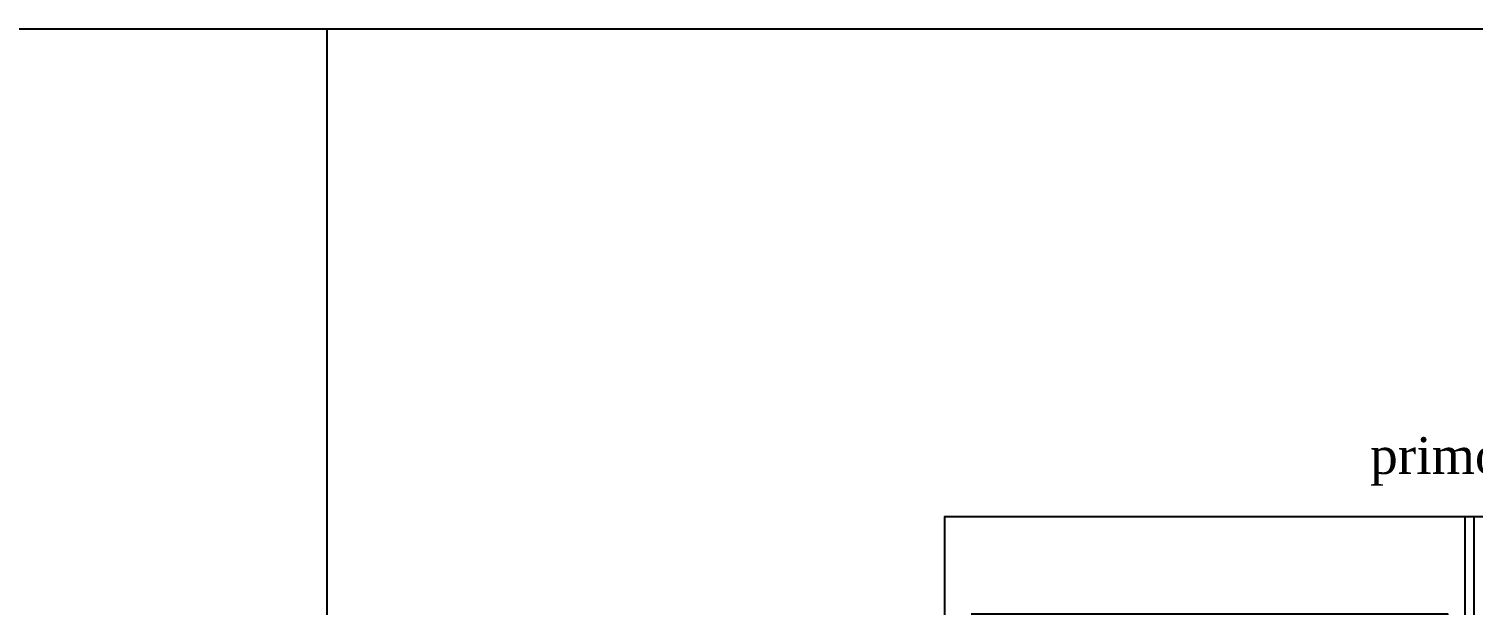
# Model space of a CAD drawing. Header units: millimetres. Extents: x 2592 to 5194, y 1172 to 2359.
# Drawn here: x 2596.469 to 2599.33, y 1187.75 to 1188.892 of the extents above; entities that cross this region are included whole.
import ezdxf

# ---------------------------------------------------------------- set-up
doc = ezdxf.new("R2010")
doc.units = ezdxf.units.MM
doc.layers.add('PDF _Geometria', color=7, linetype='Continuous')
doc.layers.add('PDF _Testo', color=7, linetype='Continuous')
doc.styles.add('PDF Times New Roman', font='times.ttf')

msp = doc.modelspace()

# ---------------------------------------------------------------- linework, layer by layer
at = {"layer": 'PDF _Geometria', "lineweight": 25}
for points in [[(2592.0973, 1188.8915), (2602.0219, 1188.8915), (2602.0219, 1172.3632), (2592.0973, 1172.3632)], [(2597.0594, 1188.8915), (2597.0594, 1185.524), (2592.0973, 1185.524)], [(2598.2836, 1187.7032), (2598.2836, 1187.9249), (2600.7978, 1187.9249)], [(2598.3361, 1187.7324), (2598.7978, 1187.7324), (2599.2569, 1187.7324), (2599.2794, 1187.7324), (2599.2794, 1187.6974), (2599.3144, 1187.6974), (2599.3144, 1187.9249), (2599.3319, 1187.9249), (2599.3319, 1187.6799), (2599.2794, 1187.6799), (2599.2569, 1187.6799), (2599.2569, 1187.7324)]]:
    msp.add_lwpolyline(points, dxfattribs=at)

# ---------------------------------------------------------------- texts
at = {"layer": 'PDF _Testo', "insert": (2599.1261, 1187.9861), "char_height": 0.072804, "attachment_point": 7, "style": 'PDF Times New Roman'}
msp.add_mtext('primo piano chimica', dxfattribs=at)

doc.saveas('drawing.dxf')
